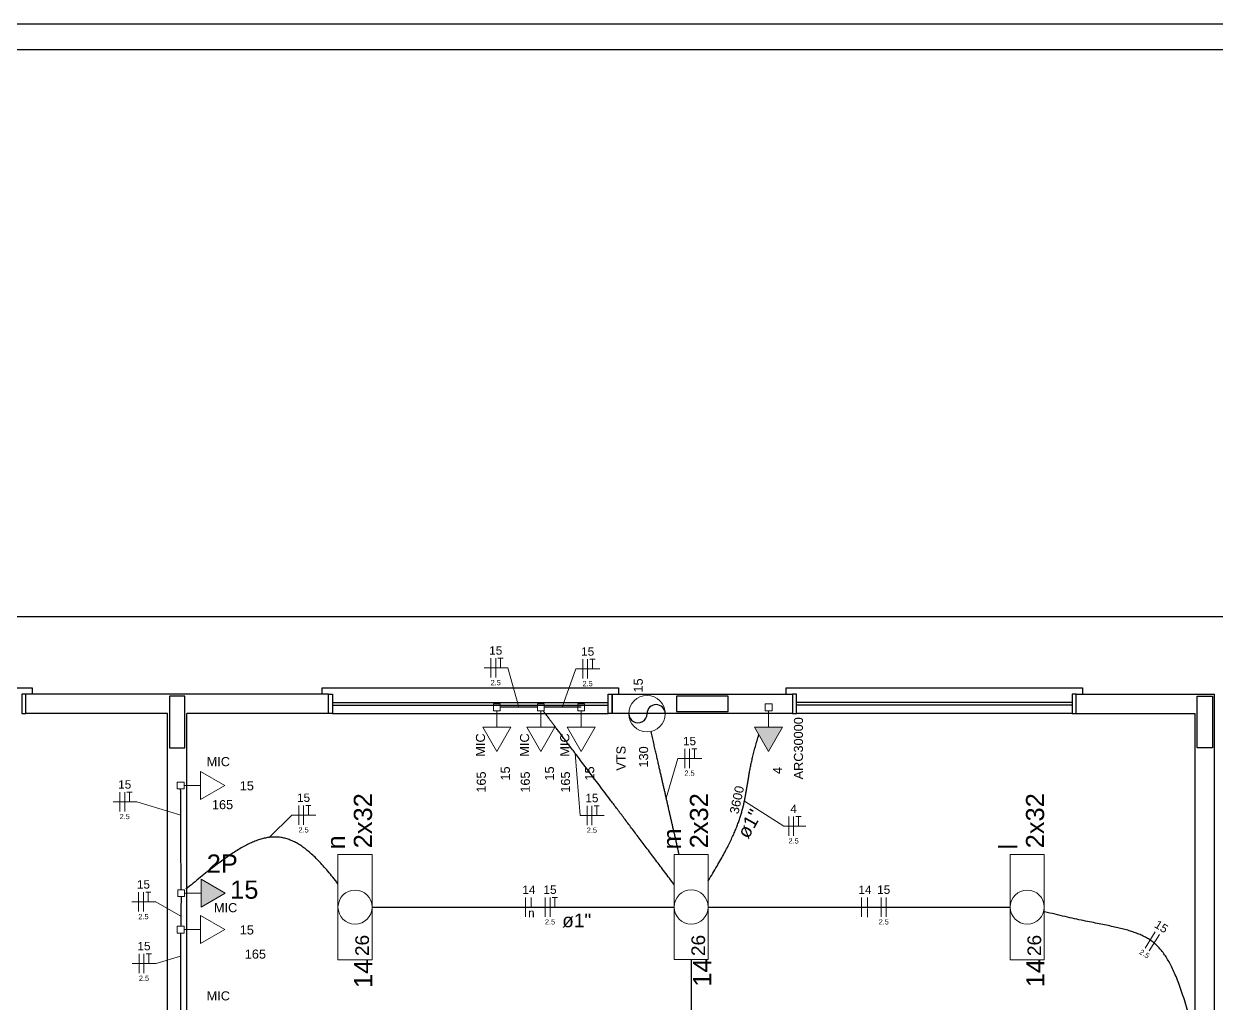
# Model space of a CAD drawing. Extents: x 210 to 779, y 61 to 241.
# Drawn here: x 483.35 to 492.6, y 214.71 to 222.31 of the extents above; entities that cross this region are included whole.
import ezdxf

# ---------------------------------------------------------------- set-up
doc = ezdxf.new("R2010")
doc.units = 0
doc.header["$LTSCALE"] = 2
doc.layers.get('0').update_dxf_attribs({"linetype": 'CONTINUOUS'})
for name, color, linetype in [('A-MURO', 2, 'CONTINUOUS'), ('A-PAREDE', 5, 'CONTINUOUS'), ('A-PISOS-NIVEL', 1, 'CONTINUOUS'), ('AR-ESQ', 2, 'CONTINUOUS')]:
    doc.layers.add(name, color=color, linetype=linetype)
for name, color, linetype, lineweight in [('EL-Condutos', 4, 'CONTINUOUS', 30), ('EL-Fios', 9, 'CONTINUOUS', 20), ('EL-Textos condutos', 7, 'CONTINUOUS', 20), ('EL-Textos fios', 7, 'CONTINUOUS', 20), ('EL-Textos pontos', 5, 'CONTINUOUS', 20), ('P-SIMBOL', 5, 'CONTINUOUS', 20)]:
    doc.layers.add(name, color=color, linetype=linetype, lineweight=lineweight)
doc.styles.add('Arial', font='arial.ttf')

msp = doc.modelspace()

# ---------------------------------------------------------------- hatches: boundary and pattern name
at = {"layer": 'P-SIMBOL', "linetype": 'Continuous'}
for points in [[(489.0224, 216.854), (489.1307, 216.6665), (489.2389, 216.854)], [(484.7265, 215.458), (484.914, 215.5665), (484.7265, 215.6745)]]:
    msp.add_hatch(color=256, dxfattribs=at).paths.add_polyline_path(points)

# ---------------------------------------------------------------- linework, layer by layer
for centre, start, end in [((488.2577, 216.9585), 0.01894, 180), ((488.1167, 216.9585), 179.981, 0.00047)]:
    msp.add_arc(centre, 0.0706, start, end)
at = {"layer": 'A-MURO', "color": 251}
for p, q in [((442.4163, 222.3099), (522.4163, 222.3099)), ((442.6163, 222.1099), (522.1818, 222.1099))]:
    msp.add_line(p, q, dxfattribs=at)
at = {"layer": 'A-PAREDE', "color": 251}
for p, q in [((485.7163, 216.9599), (485.7163, 217.1099)), ((491.5163, 217.1099), (492.5913, 217.1099)), ((491.5163, 216.9599), (491.5163, 217.1099)), ((492.5913, 210.8099), (492.5913, 217.1099)), ((484.4663, 210.9599), (484.4663, 216.9599)), ((484.6163, 210.9599), (484.6163, 216.9599)), ((485.7163, 216.9599), (484.6163, 216.9599)), ((491.5163, 216.9599), (492.4413, 216.9599)), ((492.4413, 210.9599), (492.4413, 216.9599))]:
    msp.add_line(p, q, dxfattribs=at)
for points in [[(485.7163, 217.1099), (483.3663, 217.1099)], [(484.4663, 210.9599), (484.4663, 210.9599), (484.4663, 216.9599), (483.3663, 216.9599)]]:
    msp.add_lwpolyline(points, dxfattribs=at)
for points in [[(484.4813, 216.6949), (484.6013, 216.6949), (484.6013, 217.0949), (484.4813, 217.0949)], [(489.3163, 217.1099), (489.3163, 216.9599), (487.9163, 216.9599), (487.9163, 217.1099)], [(488.4163, 217.0949), (488.4163, 216.9749), (488.8163, 216.9749), (488.8163, 217.0949)], [(492.5763, 216.6949), (492.4563, 216.6949), (492.4563, 217.0949), (492.5763, 217.0949)]]:
    msp.add_lwpolyline(points, close=True, dxfattribs=at)
at = {"layer": 'A-PISOS-NIVEL', "color": 251}
msp.add_line((517.8163, 217.7099), (459.4163, 217.7099), dxfattribs=at)
at = {"layer": 'AR-ESQ', "color": 251}
for p, q in [((485.7463, 217.0449), (487.8863, 217.0449)), ((485.7463, 217.0249), (487.8863, 217.0249)), ((491.4863, 217.0449), (489.3463, 217.0449)), ((491.4863, 217.0249), (489.3463, 217.0249)), ((485.7463, 216.9599), (487.8863, 216.9599)), ((491.4863, 216.9599), (489.3463, 216.9599))]:
    msp.add_line(p, q, dxfattribs=at)
for points in [[(481.1163, 217.1099), (481.1163, 217.1599), (483.4163, 217.1599), (483.4163, 217.1099)], [(485.6663, 217.1099), (485.6663, 217.1599), (487.9663, 217.1599), (487.9663, 217.1099)], [(489.2663, 217.1099), (489.2663, 217.1599), (491.5663, 217.1599), (491.5663, 217.1099)]]:
    msp.add_lwpolyline(points, dxfattribs=at)
for points in [[(483.3663, 217.1099), (483.3363, 217.1099), (483.3363, 216.9599), (483.3663, 216.9599)], [(485.7163, 217.1099), (485.7463, 217.1099), (485.7463, 216.9599), (485.7163, 216.9599)], [(487.8863, 217.1099), (487.9163, 217.1099), (487.9163, 216.9599), (487.8863, 216.9599)], [(489.3463, 217.1099), (489.3163, 217.1099), (489.3163, 216.9599), (489.3463, 216.9599)], [(491.5163, 217.1099), (491.4863, 217.1099), (491.4863, 216.9599), (491.5163, 216.9599)]]:
    msp.add_lwpolyline(points, close=True, dxfattribs=at)
at = {"layer": 'EL-Condutos', "linetype": 'Continuous'}
for points in [[(487.3373, 217.0085), (487.3241, 217.0085), (487.3115, 217.0085), (487.2997, 217.0085), (487.2886, 217.0085), (487.278, 217.0085), (487.2679, 217.0085), (487.2584, 217.0085), (487.2492, 217.0085), (487.2405, 217.0085), (487.2321, 217.0085), (487.2239, 217.0085), (487.216, 217.0085), (487.2082, 217.0085), (487.2005, 217.0085), (487.1929, 217.0085), (487.1852, 217.0085), (487.1776, 217.0085), (487.1698, 217.0085), (487.1618, 217.0085), (487.1537, 217.0085), (487.1453, 217.0085), (487.1365, 217.0085), (487.1274, 217.0085), (487.1178, 217.0085), (487.1078, 217.0085), (487.0972, 217.0085), (487.086, 217.0085), (487.0742, 217.0085), (487.0617, 217.0085), (487.0484, 217.0085)], [(488.3978, 215.6337), (488.3249, 215.7304), (488.2554, 215.8224), (488.1894, 215.9099), (488.1266, 215.9931), (488.0671, 216.072), (488.0107, 216.1467), (487.9574, 216.2173), (487.907, 216.284), (487.8596, 216.3469), (487.8149, 216.4061), (487.773, 216.4617), (487.7337, 216.5137), (487.697, 216.5624), (487.6627, 216.6079), (487.6309, 216.6501), (487.6013, 216.6894), (487.5739, 216.7257), (487.5487, 216.7592), (487.5255, 216.7899), (487.5043, 216.8181), (487.485, 216.8438), (487.4674, 216.8671), (487.4516, 216.8882), (487.4374, 216.9071), (487.4247, 216.924), (487.4135, 216.939), (487.4037, 216.9522), (487.3952, 216.9636), (487.3878, 216.9735), (487.3816, 216.9819)], [(487.6757, 217.0085), (487.6615, 217.0085), (487.6481, 217.0085), (487.6356, 217.0085), (487.6238, 217.0085), (487.6127, 217.0085), (487.6022, 217.0085), (487.5923, 217.0085), (487.5829, 217.0085), (487.5739, 217.0085), (487.5654, 217.0085), (487.5572, 217.0085), (487.5493, 217.0085), (487.5416, 217.0085), (487.5341, 217.0085), (487.5267, 217.0085), (487.5194, 217.0085), (487.5121, 217.0085), (487.5047, 217.0085), (487.4972, 217.0085), (487.4895, 217.0085), (487.4815, 217.0085), (487.4733, 217.0085), (487.4648, 217.0085), (487.4558, 217.0085), (487.4463, 217.0085), (487.4364, 217.0085), (487.4259, 217.0085), (487.4147, 217.0085), (487.4028, 217.0085), (487.3902, 217.0085)], [(488.4364, 215.8673), (488.4287, 215.9013), (488.4212, 215.9341), (488.414, 215.9657), (488.407, 215.9962), (488.4002, 216.0259), (488.3936, 216.0548), (488.3872, 216.083), (488.3809, 216.1106), (488.3746, 216.1378), (488.3685, 216.1647), (488.3624, 216.1914), (488.3563, 216.218), (488.3502, 216.2447), (488.3441, 216.2715), (488.3379, 216.2986), (488.3316, 216.3261), (488.3252, 216.3542), (488.3187, 216.3828), (488.3119, 216.4123), (488.305, 216.4426), (488.2979, 216.4739), (488.2905, 216.5063), (488.2828, 216.54), (488.2748, 216.575), (488.2665, 216.6115), (488.2578, 216.6496), (488.2487, 216.6893), (488.2392, 216.731), (488.2292, 216.7746), (488.2188, 216.8202)], [(488.6621, 215.6632), (488.698, 215.7216), (488.7306, 215.7765), (488.7601, 215.8281), (488.7868, 215.8765), (488.8107, 215.9221), (488.8321, 215.9649), (488.8512, 216.0054), (488.8681, 216.0437), (488.883, 216.08), (488.8961, 216.1146), (488.9075, 216.1476), (488.9176, 216.1794), (488.9263, 216.2102), (488.934, 216.2402), (488.9407, 216.2695), (488.9467, 216.2985), (488.9522, 216.3274), (488.9573, 216.3564), (488.9623, 216.3858), (488.9672, 216.4157), (488.9723, 216.4464), (488.9777, 216.4782), (488.9837, 216.5112), (488.9904, 216.5457), (488.998, 216.5819), (489.0067, 216.6201), (489.0166, 216.6604), (489.028, 216.7032), (489.041, 216.7486), (489.0558, 216.7969)], [(484.5718, 215.5927), (484.5716, 215.6465), (484.5713, 215.6979), (484.5711, 215.7469), (484.5709, 215.7935), (484.5707, 215.838), (484.5705, 215.8801), (484.5703, 215.9202), (484.5701, 215.9581), (484.57, 215.994), (484.5698, 216.0279), (484.5697, 216.0599), (484.5695, 216.09), (484.5694, 216.1183), (484.5693, 216.1448), (484.5691, 216.1696), (484.569, 216.1928), (484.5689, 216.2144), (484.5688, 216.2344), (484.5688, 216.253), (484.5687, 216.2701), (484.5686, 216.2859), (484.5685, 216.3004), (484.5685, 216.3136), (484.5684, 216.3257), (484.5684, 216.3365), (484.5683, 216.3464), (484.5683, 216.3551), (484.5683, 216.363), (484.5682, 216.3699), (484.5682, 216.3759)], [(485.7892, 215.6393), (485.7493, 215.6901), (485.7107, 215.7368), (485.6734, 215.7796), (485.6371, 215.8185), (485.6018, 215.8535), (485.5673, 215.8848), (485.5334, 215.9122), (485.5001, 215.9359), (485.4671, 215.9559), (485.4344, 215.9723), (485.4017, 215.985), (485.369, 215.9942), (485.3361, 215.9999), (485.3029, 216.002), (485.2691, 216.0008), (485.2347, 215.9961), (485.1996, 215.988), (485.1636, 215.9767), (485.1265, 215.962), (485.0882, 215.9442), (485.0485, 215.9231), (485.0074, 215.8989), (484.9647, 215.8715), (484.9202, 215.8411), (484.8737, 215.8077), (484.8253, 215.7713), (484.7746, 215.7319), (484.7216, 215.6896), (484.6661, 215.6445), (484.608, 215.5965)], [(484.5716, 215.54), (484.5714, 215.5267), (484.5712, 215.5138), (484.571, 215.5014), (484.5709, 215.4894), (484.5707, 215.4779), (484.5706, 215.4669), (484.5704, 215.4562), (484.5703, 215.446), (484.5701, 215.4362), (484.57, 215.4268), (484.5699, 215.4178), (484.5698, 215.4092), (484.5697, 215.4009), (484.5696, 215.3931), (484.5695, 215.3855), (484.5694, 215.3784), (484.5693, 215.3716), (484.5692, 215.3651), (484.5691, 215.3589), (484.569, 215.3531), (484.5689, 215.3476), (484.5689, 215.3424), (484.5688, 215.3374), (484.5687, 215.3328), (484.5687, 215.3284), (484.5686, 215.3243), (484.5686, 215.3205), (484.5685, 215.3169), (484.5685, 215.3136), (484.5684, 215.3105)], [(486.056, 215.4585), (486.1654, 215.4586), (486.2683, 215.4586), (486.3652, 215.4586), (486.4565, 215.4587), (486.5427, 215.4587), (486.6242, 215.4587), (486.7016, 215.4588), (486.7753, 215.4588), (486.8457, 215.4588), (486.9133, 215.4588), (486.9786, 215.4588), (487.042, 215.4589), (487.104, 215.4589), (487.1651, 215.4589), (487.2258, 215.4589), (487.2864, 215.4589), (487.3475, 215.4589), (487.4096, 215.4589), (487.473, 215.4589), (487.5383, 215.4589), (487.6059, 215.4589), (487.6763, 215.4589), (487.7499, 215.459), (487.8273, 215.459), (487.9088, 215.459), (487.995, 215.459), (488.0863, 215.459), (488.1832, 215.459), (488.2861, 215.459), (488.3955, 215.459)], [(488.664, 215.459), (488.7734, 215.459), (488.8764, 215.459), (488.9732, 215.459), (489.0645, 215.459), (489.1507, 215.459), (489.2323, 215.459), (489.3096, 215.459), (489.3833, 215.4589), (489.4537, 215.4589), (489.5213, 215.4589), (489.5865, 215.4589), (489.65, 215.4589), (489.712, 215.4589), (489.7731, 215.4589), (489.8338, 215.4589), (489.8944, 215.4589), (489.9555, 215.4589), (490.0175, 215.4589), (490.081, 215.4588), (490.1462, 215.4588), (490.2139, 215.4588), (490.2843, 215.4588), (490.3579, 215.4588), (490.4353, 215.4587), (490.5168, 215.4587), (490.603, 215.4587), (490.6943, 215.4586), (490.7912, 215.4586), (490.8941, 215.4586), (491.0035, 215.4585)], [(492.4345, 214.4809), (492.4095, 214.5682), (492.3857, 214.6485), (492.3629, 214.7222), (492.3407, 214.7896), (492.319, 214.8511), (492.2975, 214.907), (492.276, 214.9575), (492.2544, 215.0031), (492.2323, 215.0441), (492.2095, 215.0807), (492.1859, 215.1134), (492.1611, 215.1425), (492.1351, 215.1683), (492.1074, 215.1911), (492.078, 215.2112), (492.0466, 215.2291), (492.013, 215.245), (491.9769, 215.2592), (491.9381, 215.2722), (491.8964, 215.2842), (491.8516, 215.2955), (491.8035, 215.3065), (491.7518, 215.3175), (491.6963, 215.3289), (491.6367, 215.3409), (491.5729, 215.354), (491.5047, 215.3684), (491.4317, 215.3846), (491.3538, 215.4027), (491.2708, 215.4231)], [(484.5681, 215.2576), (484.5681, 215.2521), (484.5681, 215.246), (484.5681, 215.2392), (484.5681, 215.2315), (484.5681, 215.2231), (484.5681, 215.2138), (484.5681, 215.2036), (484.5681, 215.1924), (484.5681, 215.1802), (484.5681, 215.167), (484.5681, 215.1528), (484.5681, 215.1374), (484.5681, 215.1209), (484.5681, 215.1031), (484.5681, 215.0842), (484.5681, 215.0639), (484.5681, 215.0423), (484.5681, 215.0194), (484.5681, 214.995), (484.5681, 214.9692), (484.5681, 214.9419), (484.5681, 214.9131), (484.5681, 214.8826), (484.5681, 214.8506), (484.5681, 214.8169), (484.5681, 214.7815), (484.5681, 214.7444), (484.5681, 214.7054), (484.5681, 214.6647), (484.5681, 214.6221)], [(488.5298, 215.051), (488.5298, 214.9551), (488.5298, 214.8639), (488.5298, 214.7773), (488.5298, 214.6947), (488.5298, 214.6158), (488.5298, 214.5404), (488.5298, 214.4681), (488.5298, 214.3985), (488.5298, 214.3312), (488.5298, 214.2661), (488.5298, 214.2026), (488.5298, 214.1405), (488.5298, 214.0794), (488.5298, 214.019), (488.5298, 213.959), (488.5298, 213.8989), (488.5298, 213.8385), (488.5298, 213.7774), (488.5298, 213.7153), (488.5298, 213.6518), (488.5298, 213.5867), (488.5298, 213.5194), (488.5298, 213.4498), (488.5298, 213.3775), (488.5298, 213.3021), (488.5298, 213.2232), (488.5298, 213.1407), (488.5298, 213.054), (488.5298, 212.9629), (488.5298, 212.867)]]:
    msp.add_spline(points, degree=3, dxfattribs=at)
at = {"layer": 'EL-Fios'}
for p, q in [((486.9754, 217.2395), (486.9754, 217.3895)), ((487.0129, 217.2395), (487.0129, 217.3895)), ((487.0304, 217.3895), (487.0704, 217.3895)), ((487.0504, 217.3145), (487.0504, 217.3895)), ((487.689, 217.2315), (487.689, 217.3815)), ((487.7265, 217.2315), (487.7265, 217.3815)), ((487.744, 217.3815), (487.784, 217.3815)), ((487.764, 217.3065), (487.764, 217.3815)), ((488.4797, 216.537), (488.4797, 216.687)), ((488.5172, 216.537), (488.5172, 216.687)), ((488.5347, 216.687), (488.5747, 216.687)), ((488.5547, 216.612), (488.5547, 216.687)), ((484.0965, 216.2005), (484.0965, 216.3505)), ((484.134, 216.2005), (484.134, 216.3505)), ((484.1515, 216.3505), (484.1915, 216.3505)), ((484.1715, 216.2755), (484.1715, 216.3505)), ((485.4846, 216.0975), (485.4846, 216.2475)), ((485.5221, 216.0975), (485.5221, 216.2475)), ((485.5396, 216.2475), (485.5796, 216.2475)), ((485.5596, 216.1725), (485.5596, 216.2475)), ((487.7221, 216.095), (487.7221, 216.245)), ((487.7596, 216.095), (487.7596, 216.245)), ((487.7771, 216.245), (487.8171, 216.245)), ((487.7971, 216.17), (487.7971, 216.245)), ((489.2872, 216.012), (489.2872, 216.162)), ((489.3247, 216.012), (489.3247, 216.162)), ((489.3422, 216.162), (489.3822, 216.162)), ((489.3622, 216.087), (489.3622, 216.162)), ((484.242, 215.4245), (484.242, 215.5745)), ((484.2795, 215.4245), (484.2795, 215.5745)), ((484.297, 215.5745), (484.337, 215.5745)), ((484.317, 215.4995), (484.317, 215.5745)), ((487.2445, 215.384), (487.2445, 215.534)), ((487.2894, 215.459), (487.2894, 215.534)), ((487.3971, 215.384), (487.3971, 215.534)), ((487.4346, 215.384), (487.4346, 215.534)), ((487.4521, 215.534), (487.4921, 215.534)), ((487.4721, 215.459), (487.4721, 215.534)), ((489.8525, 215.384), (489.8525, 215.534)), ((489.8974, 215.459), (489.8974, 215.534)), ((490.0051, 215.384), (490.0051, 215.534)), ((490.0426, 215.384), (490.0426, 215.534)), ((492.0523, 215.139), (492.1313, 215.2665)), ((492.0842, 215.119), (492.1632, 215.2465)), ((484.2462, 214.9465), (484.2462, 215.0965)), ((484.2837, 214.9465), (484.2837, 215.0965)), ((484.3012, 215.0965), (484.3412, 215.0965)), ((484.3212, 215.0215), (484.3212, 215.0965))]:
    msp.add_line(p, q, dxfattribs=at)
at = {"layer": 'EL-Textos fios'}
for p, q in [((487.1079, 217.3145), (486.9224, 217.3145)), ((487.1929, 217.0085), (487.1079, 217.3145)), ((487.5275, 217.0085), (487.636, 217.3065)), ((487.636, 217.3065), (487.8215, 217.3065)), ((487.6301, 216.651), (487.6691, 216.17)), ((488.3369, 216.303), (488.4267, 216.612)), ((488.4267, 216.612), (488.6122, 216.612)), ((484.229, 216.2755), (484.0435, 216.2755)), ((484.5691, 216.173), (484.229, 216.2755)), ((488.9429, 216.28), (489.2497, 216.087)), ((485.2538, 215.999), (485.4316, 216.1725)), ((485.4316, 216.1725), (485.6171, 216.1725)), ((487.6691, 216.17), (487.8546, 216.17)), ((489.2497, 216.087), (489.4197, 216.087)), ((484.3745, 215.4995), (484.189, 215.4995)), ((484.5695, 215.388), (484.3745, 215.4995)), ((484.5681, 215.077), (484.3787, 215.0215)), ((484.3787, 215.0215), (484.1932, 215.0215))]:
    msp.add_line(p, q, dxfattribs=at)
at = {"layer": 'P-SIMBOL'}
for p, q in [((486.9954, 217.035), (487.0485, 217.035)), ((486.9954, 216.982), (486.9954, 217.035)), ((487.0485, 216.982), (486.9954, 216.982)), ((487.022, 216.854), (487.022, 216.982)), ((487.0485, 217.035), (487.0485, 216.982)), ((487.3372, 217.035), (487.3903, 217.035)), ((487.3372, 216.982), (487.3372, 217.035)), ((487.3903, 216.982), (487.3372, 216.982)), ((487.3638, 216.854), (487.3638, 216.982)), ((487.3903, 217.035), (487.3903, 216.982)), ((487.6491, 217.035), (487.7022, 217.035)), ((487.6491, 216.982), (487.6491, 217.035)), ((487.7022, 216.982), (487.6491, 216.982)), ((487.6757, 216.854), (487.6757, 216.982)), ((487.7022, 217.035), (487.7022, 216.982)), ((489.1042, 217.035), (489.1572, 217.035)), ((489.1042, 216.982), (489.1042, 217.035)), ((489.1572, 216.982), (489.1042, 216.982)), ((489.1307, 216.854), (489.1307, 216.982)), ((489.1572, 217.035), (489.1572, 216.982)), ((487.022, 216.6665), (486.9137, 216.854)), ((486.9137, 216.854), (487.1302, 216.854)), ((487.1302, 216.854), (487.022, 216.6665)), ((487.3638, 216.6665), (487.2555, 216.854)), ((487.2555, 216.854), (487.472, 216.854)), ((487.472, 216.854), (487.3638, 216.6665)), ((487.6757, 216.6665), (487.5674, 216.854)), ((487.5674, 216.854), (487.7839, 216.854)), ((487.7839, 216.854), (487.6757, 216.6665)), ((489.0224, 216.854), (489.2389, 216.854)), ((489.1307, 216.6665), (489.0224, 216.854)), ((489.2389, 216.854), (489.1307, 216.6665)), ((484.7226, 216.5105), (484.9101, 216.4025)), ((484.7226, 216.294), (484.7226, 216.5105)), ((484.5416, 216.376), (484.5416, 216.429)), ((484.5416, 216.429), (484.5946, 216.429)), ((484.5946, 216.429), (484.5946, 216.376)), ((484.5946, 216.376), (484.5416, 216.376)), ((484.7226, 216.4025), (484.5946, 216.4025)), ((484.9101, 216.4025), (484.7226, 216.294)), ((485.7892, 215.0505), (485.7892, 215.867)), ((485.7892, 215.867), (486.0542, 215.867)), ((486.0542, 215.0505), (486.0542, 215.867)), ((488.3973, 215.051), (488.3973, 215.867)), ((488.3973, 215.867), (488.6623, 215.867)), ((488.6623, 215.051), (488.6623, 215.867)), ((491.0053, 215.0505), (491.0053, 215.867)), ((491.0053, 215.867), (491.2703, 215.867)), ((491.2703, 215.0505), (491.2703, 215.867)), ((484.5454, 215.54), (484.5454, 215.593)), ((484.5454, 215.593), (484.5985, 215.593)), ((484.5985, 215.593), (484.5985, 215.54)), ((484.7265, 215.458), (484.7265, 215.6745)), ((484.7265, 215.6745), (484.914, 215.5665)), ((484.5985, 215.54), (484.5454, 215.54)), ((484.7265, 215.5665), (484.5985, 215.5665)), ((484.914, 215.5665), (484.7265, 215.458)), ((484.5416, 215.2575), (484.5416, 215.311)), ((484.5416, 215.311), (484.5946, 215.311)), ((484.5946, 215.311), (484.5946, 215.2575)), ((484.7226, 215.3925), (484.9101, 215.284)), ((484.7226, 215.176), (484.7226, 215.3925)), ((484.5946, 215.2575), (484.5416, 215.2575)), ((484.7226, 215.284), (484.5946, 215.284)), ((484.9101, 215.284), (484.7226, 215.176)), ((485.7892, 215.0505), (486.0542, 215.0505)), ((488.3973, 215.051), (488.6623, 215.051)), ((491.0053, 215.0505), (491.2703, 215.0505))]:
    msp.add_line(p, q, dxfattribs=at)
for centre, radius in [((488.1872, 216.9585), 0.1412), ((485.9217, 215.4585), 0.1325), ((488.5298, 215.459), 0.1325), ((491.1378, 215.4585), 0.1325)]:
    msp.add_circle(centre, radius, dxfattribs=at)

# ---------------------------------------------------------------- texts
at = {"layer": 'EL-Textos condutos', "insert": (489.0296, 216.0782), "char_height": 0.1059, "width": 0.38124, "attachment_point": 8, "rotation": 60.58691, "line_spacing_factor": 0.798, "style": 'Arial'}
msp.add_mtext('ø1"', dxfattribs=at)
at = {"layer": 'EL-Textos condutos', "insert": (487.6416, 215.2999), "char_height": 0.1059, "width": 0.38124, "attachment_point": 8, "line_spacing_factor": 0.798, "style": 'Arial'}
msp.add_mtext('ø1"', dxfattribs=at)
at = {"layer": 'EL-Textos fios', "attachment_point": 8, "line_spacing_factor": 0.798, "style": 'Arial'}
for s, insert, char_height, width in [('15', (487.0131, 217.4155), 0.06531, 0.156732), ('15', (487.7266, 217.4075), 0.06531, 0.156732), ('2.5', (487.0131, 217.1794), 0.04059, 0.146142), ('2.5', (487.7266, 217.1714), 0.04059, 0.146142), ('15', (488.5171, 216.713), 0.06531, 0.156732), ('2.5', (488.5171, 216.4769), 0.04059, 0.146142), ('15', (484.1341, 216.3765), 0.06531, 0.156732), ('15', (485.5221, 216.2735), 0.06531, 0.156732), ('15', (487.7596, 216.271), 0.06531, 0.156732), ('4', (489.3246, 216.188), 0.0653, 0.078366), ('2.5', (484.1341, 216.1404), 0.04059, 0.146142), ('2.5', (485.5221, 216.0369), 0.04059, 0.146142), ('2.5', (487.7596, 216.0344), 0.04059, 0.146142), ('2.5', (489.3246, 215.9514), 0.04059, 0.146142), ('15', (484.2796, 215.601), 0.06531, 0.156732), ('14', (487.2706, 215.56), 0.06531, 0.156732), ('15', (487.4346, 215.56), 0.06531, 0.156732), ('14', (489.8786, 215.56), 0.06531, 0.156732), ('15', (490.0241, 215.56), 0.06531, 0.156732), ('2.5', (484.2796, 215.3644), 0.04059, 0.146142), ('n', (487.2896, 215.3805), 0.0653, 0.078366), ('l', (489.8976, 215.3805), 0.0653, 0.078366), ('2.5', (487.4346, 215.3234), 0.04059, 0.146142), ('2.5', (490.0241, 215.3234), 0.04059, 0.146142), ('15', (484.2836, 215.1225), 0.06531, 0.156732), ('2.5', (484.2836, 214.8859), 0.04059, 0.146142)]:
    msp.add_mtext(s, dxfattribs=dict(at, insert=insert, char_height=char_height, width=width))
at = {"layer": 'EL-Textos fios', "attachment_point": 8, "rotation": 328.24752, "line_spacing_factor": 0.798, "style": 'Arial'}
for s, insert, char_height, width in [('15', (492.1609, 215.2788), 0.06531, 0.156732), ('2.5', (492.0366, 215.0779), 0.04059, 0.146142)]:
    msp.add_mtext(s, dxfattribs=dict(at, insert=insert, char_height=char_height, width=width))
at = {"layer": 'EL-Textos pontos', "line_spacing_factor": 0.798, "style": 'Arial'}
for s, insert, char_height, width, attachment_point, rotation in [('15', (488.1553, 217.178), 0.0706, 0.16944, 8, 90.00021), ('ARC30000', (489.3986, 216.6905), 0.0706, 0.67776, 8, 90.00021), ('MIC', (486.9313, 216.716), 0.0706, 0.25416, 8, 90.00021), ('MIC', (487.2733, 216.716), 0.0706, 0.25416, 8, 90.00021), ('MIC', (487.5853, 216.716), 0.0706, 0.25416, 8, 90.00021), ('VTS', (488.0218, 216.613), 0.0706, 0.25416, 8, 90.00021), ('130', (488.1968, 216.6235), 0.0706, 0.25416, 8, 90.00021), ('15', (487.1243, 216.495), 0.0706, 0.16944, 8, 90.00021), ('15', (487.4663, 216.495), 0.0706, 0.16944, 8, 90.00021), ('15', (487.7783, 216.495), 0.0706, 0.16944, 8, 90.00021), ('4', (489.2348, 216.518), 0.0706, 0.08472, 8, 90.00021), ('165', (486.9373, 216.4285), 0.0706, 0.25416, 8, 90.00021), ('165', (487.2788, 216.4285), 0.0706, 0.25416, 8, 90.00021), ('165', (487.5908, 216.4285), 0.0706, 0.25416, 8, 90.00021), ('2x32', (486.055, 215.9145), 0.1412, 0.67776, 7, 90.00021), ('2x32', (488.663, 215.9145), 0.1412, 0.67776, 7, 90.00021), ('3600', (488.92, 216.2833), 0.0706, 0.33888, 8, 78.03409), ('2x32', (491.271, 215.9145), 0.1412, 0.67776, 7, 90.00021), ('m', (488.452, 215.9055), 0.1412, 0.16944, 7, 90.00021), ('n', (485.844, 215.9055), 0.1412, 0.16944, 7, 90.00021), ('l', (491.06, 215.9055), 0.1412, 0.16944, 7, 90.00021), ('14', (486.055, 214.831), 0.1412, 0.33888, 7, 90.00021), ('14', (488.6865, 214.8417), 0.1412, 0.33888, 7, 90.00021), ('14', (491.271, 214.837), 0.1412, 0.33888, 7, 90.00021)]:
    msp.add_mtext(s, dxfattribs=dict(at, insert=insert, char_height=char_height, width=width, attachment_point=attachment_point, rotation=rotation))
at = {"layer": 'EL-Textos pontos', "attachment_point": 8, "line_spacing_factor": 0.798, "style": 'Arial'}
for s, insert, char_height, width in [('MIC', (484.8606, 216.5508), 0.0706, 0.25416), ('15', (485.0816, 216.3633), 0.0706, 0.16944), ('165', (484.8933, 216.2172), 0.0706, 0.25416), ('2P', (484.8911, 215.7256), 0.1412, 0.33888), ('15', (485.0621, 215.5216), 0.1412, 0.33888), ('MIC', (484.9172, 215.4181), 0.0706, 0.25416), ('15', (485.0816, 215.2453), 0.0706, 0.16944), ('165', (485.1481, 215.0578), 0.0706, 0.25416), ('MIC', (484.8606, 214.7338), 0.0706, 0.25416)]:
    msp.add_mtext(s, dxfattribs=dict(at, insert=insert, char_height=char_height, width=width))
at = {"layer": 'P-SIMBOL', "char_height": 0.1059, "width": 0.25416, "attachment_point": 7, "rotation": 90.00021, "line_spacing_factor": 0.798, "style": 'Arial'}
for insert in [(486.0311, 215.0785), (488.6391, 215.0785), (491.2471, 215.0785)]:
    msp.add_mtext('26', dxfattribs=dict(at, insert=insert))

doc.saveas('drawing.dxf')
